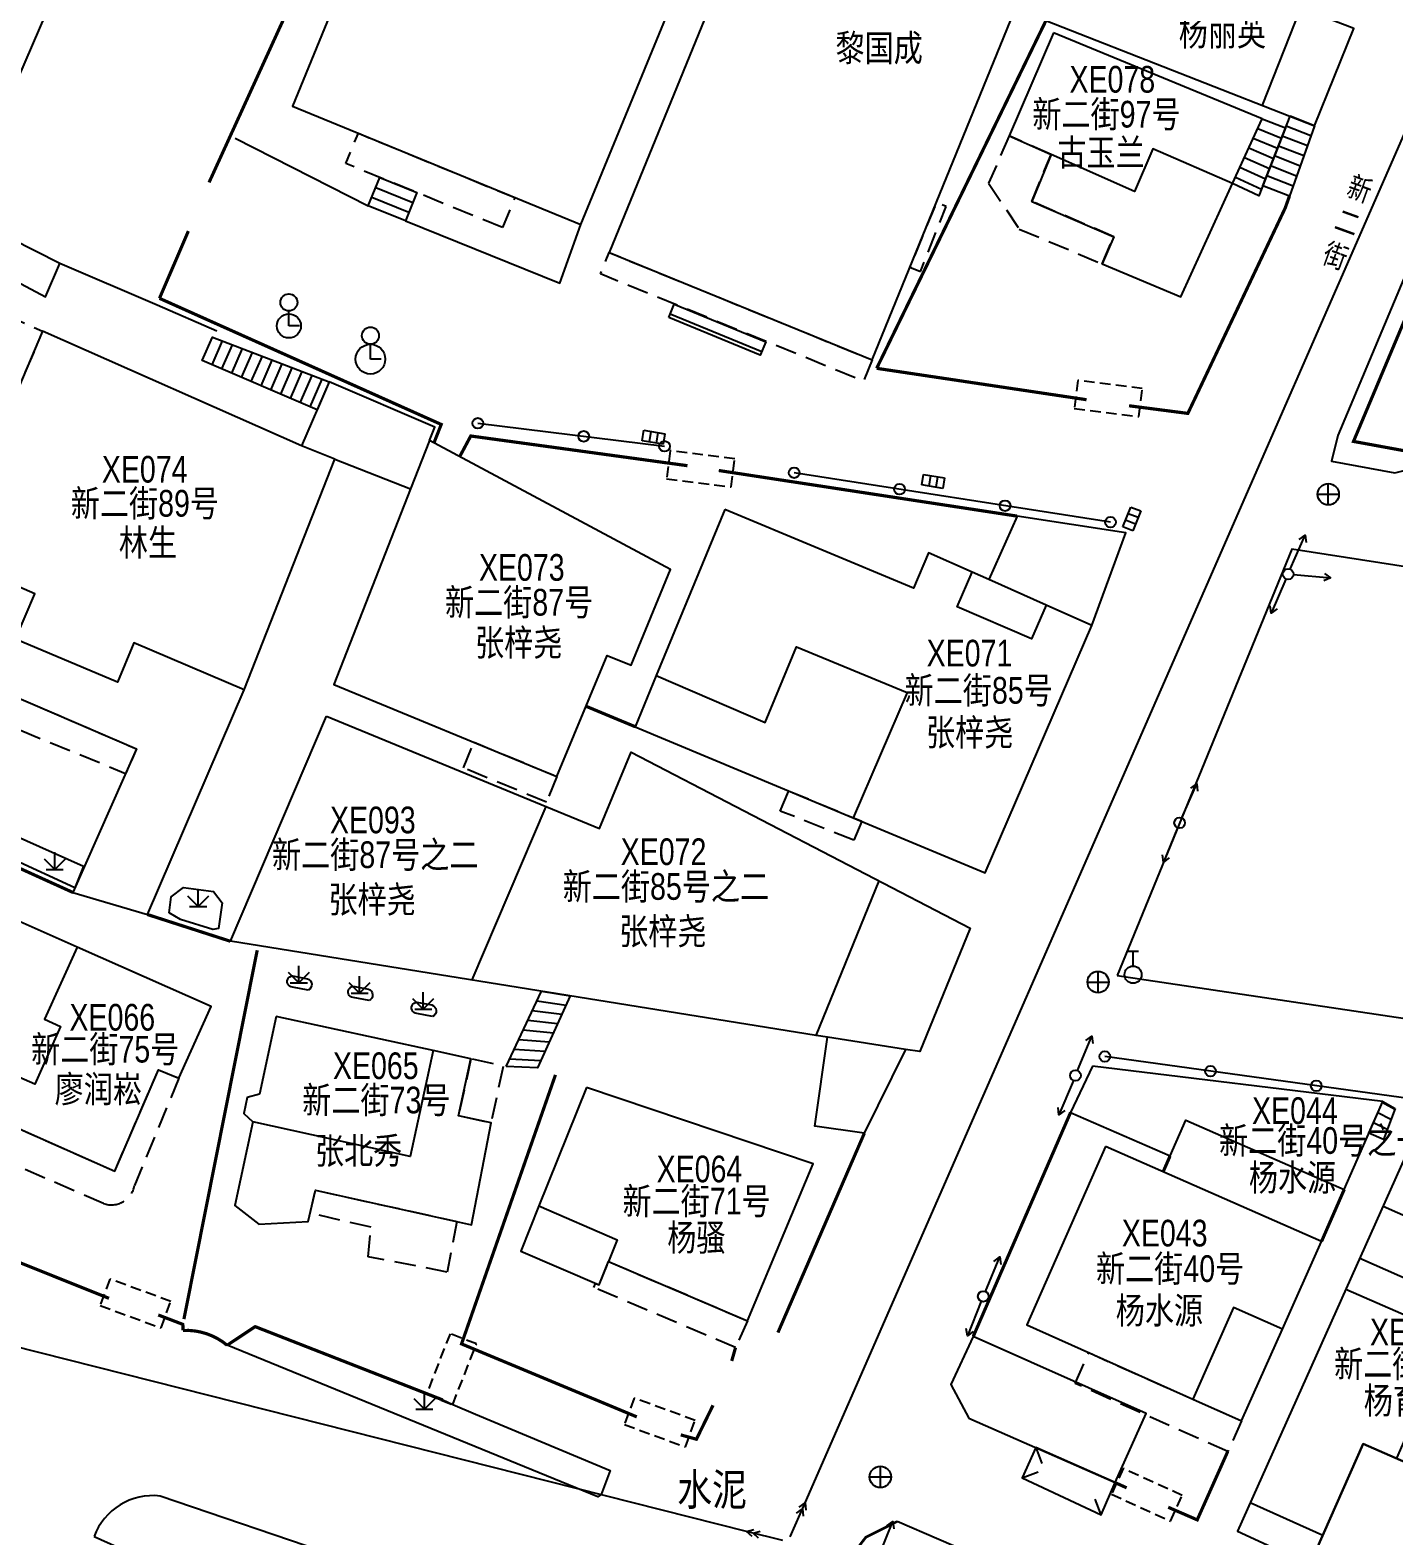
# Model space of a CAD drawing. Extents: x 396500 to 398250, y 1005980 to 1008200.
# Drawn here: x 397000.9 to 397064.8, y 1006407.4 to 1006477.9 of the extents above; entities that cross this region are included whole.
import ezdxf
from ezdxf.enums import TextEntityAlignment as Align

# ---------------------------------------------------------------- set-up
doc = ezdxf.new("R2010")
doc.units = 0
doc.header["$LTSCALE"] = 0.5
doc.linetypes.add('X32', pattern=[1.5, 1, -0.5])
doc.linetypes.add('X5', pattern=[3, 2, -1])
doc.layers.get('0').update_dxf_attribs({"linetype": 'CONTINUOUS'})
doc.layers.add('ASSIST', color=7, linetype='CONTINUOUS', plot=False)
for name, color, linetype in [('DLSS', 4, 'CONTINUOUS'), ('DMTZ', 3, 'CONTINUOUS'), ('GXYZ', 2, 'CONTINUOUS'), ('JMD', 6, 'CONTINUOUS'), ('ZBTZ', 3, 'CONTINUOUS'), ('权属人', 160, 'CONTINUOUS'), ('用地红线', 1, 'CONTINUOUS'), ('编号', 90, 'CONTINUOUS'), ('门牌号', 1, 'CONTINUOUS')]:
    doc.layers.add(name, color=color, linetype=linetype)
doc.styles.add('细等线体', font='长等线体_0.TTF', dxfattribs={"width": 0.8})
doc.linetypes.add('10422', pattern='A,2,[150,AAA.SHX,S=1,R=0,X=0,Y=1],2,[177,AAA.SHX,S=1,R=0,X=0,Y=0.8],1e-09', length=4)
doc.linetypes.add('1161', pattern='A,0,[149,AAA.SHX,S=0.15,R=0,X=0,Y=0],-1.6', length=1.6)
doc.linetypes.add('443', pattern='A,5,[169,AAA.SHX,S=0.83,R=0,X=0,Y=0],5', length=10)
doc.linetypes.add('444', pattern='A,4.5,[145,AAA.SHX,S=1,R=0,X=0,Y=1],4.5,-0.5,[146,AAA.SHX,S=1,R=0,X=0,Y=0],-0.5', length=10)

# ---------------------------------------------------------------- blocks, each defined once
blk = doc.blocks.new('gc041')
for p, q in [((-1, 0.5), (1, 0.5)), ((-1, -0.5), (-1, 0.5)), ((-0.33, 0.5), (-0.33, -0.5)), ((0.33, 0.5), (0.33, -0.5)), ((1, 0.5), (1, -0.5)), ((1, -0.5), (-1, -0.5))]:
    blk.add_line(p, q)
blk = doc.blocks.new('gc043')
for p, q in [((-1, 0), (1, 0)), ((0, -1), (0, 1))]:
    blk.add_line(p, q)
blk.add_circle((0, 0), 1)
blk = doc.blocks.new('gc134')
for p, q in [((-0.5, 2.2), (0.5, 2.2)), ((0, 0.8), (0, 2.2))]:
    blk.add_line(p, q)
blk.add_circle((0, 0), 0.8)
blk = doc.blocks.new('gc013b')
at = {"linetype": 'Continuous'}
blk.add_line((0.5, 0), (4, 0), dxfattribs=at)
at = {"linetype": 'Continuous', "flags": 128}
blk.add_lwpolyline([(3.39, 0.35), (4, 0), (3.39, -0.35)], dxfattribs=at)
blk = doc.blocks.new('gc170')
at = {"linetype": 'Continuous'}
blk.add_circle((0, 0), 0.5, dxfattribs=at)
blk = doc.blocks.new('gc013a')
at = {"linetype": 'Continuous'}
blk.add_line((0.5, 0), (4, 0), dxfattribs=at)
at = {"linetype": 'Continuous', "flags": 128}
for points in [[(2.77, 0.35), (3.38, 0), (2.77, -0.35)], [(3.39, 0.35), (4, 0), (3.39, -0.35)]]:
    blk.add_lwpolyline(points, dxfattribs=at)
blk = doc.blocks.new('gc145')
for p, q in [((0, 0), (0, 1.4)), ((1, 0), (0, 0))]:
    blk.add_line(p, q)
blk.add_circle((0, 2.2), 0.8)
blk = doc.blocks.new('gc124')
for p, q in [((0, 0), (0, 1.6)), ((-1, 1), (0, 0)), ((-0.8, 0), (0.8, 0)), ((0, 0), (1, 1))]:
    blk.add_line(p, q)

msp = doc.modelspace()

# ---------------------------------------------------------------- linework, layer by layer
at = {"layer": 'ASSIST', "linetype": 'Continuous', "flags": 128}
for points in [[(397057.231, 1006470.743), (397058.613, 1006473.768), (397059.706, 1006473.34), (397058.463, 1006470.164)], [(397061.069, 1006473.438), (397059.892, 1006470.141), (397058.644, 1006470.629), (397059.921, 1006473.887)], [(397016.74, 1006469.69), (397017.283, 1006471.018), (397019.014, 1006470.31), (397018.475, 1006468.99)], [(397030.812, 1006464.458), (397031.072, 1006465.092), (397035.361, 1006463.329), (397035.101, 1006462.695)], [(397014.338, 1006460.13), (397008.962, 1006462.446), (397009.437, 1006463.544), (397014.91, 1006461.446)], [(397023.19, 1006429.391), (397024.849, 1006432.915), (397026.2, 1006432.697), (397024.666, 1006429.332)], [(397064.845, 1006427.427), (397064.299, 1006425.973), (397063.616, 1006426.271), (397064.263, 1006427.752)]]:
    msp.add_lwpolyline(points, close=True, dxfattribs=at)
for points in [[(397021.868, 1006459.508), (397030.619, 1006458.429)], [(397051.508, 1006454.875), (397036.688, 1006457.191)], [(397090.867, 1006424.373), (397051.244, 1006429.853)]]:
    msp.add_lwpolyline(points, dxfattribs=at)
at = {"layer": 'DLSS', "linetype": 'Continuous', "const_width": 0.125, "flags": 128}
msp.add_lwpolyline([(397036.415, 1006400), (397039.05, 1006406.042), (397040.048, 1006407.344), (397041.521, 1006408.083)], dxfattribs=at)
at = {"layer": 'DMTZ', "linetype": '10422'}
msp.add_lwpolyline([(397009.641, 1006463.827), (397006.84, 1006465.046), (397002.289, 1006466.982)], dxfattribs=at)
at = {"layer": 'DMTZ', "linetype": '10422', "flags": 128}
msp.add_lwpolyline([(397055.184, 1006402.182), (397041.521, 1006408.083)], dxfattribs=at)
at = {"layer": 'GXYZ', "linetype": 'Continuous'}
for p, q in [((397037.205, 1006408.958), (397076.602, 1006498.949)), ((397034.464, 1006407.616), (397000, 1006416.329))]:
    msp.add_line(p, q, dxfattribs=at)
at = {"layer": 'JMD', "linetype": 'Continuous'}
for p, q in [((397058.613, 1006473.768), (397059.706, 1006473.34)), ((397061.069, 1006473.438), (397059.921, 1006473.887)), ((397058.198, 1006472.859), (397059.333, 1006472.385)), ((397058.405, 1006473.314), (397059.52, 1006472.863)), ((397060.733, 1006472.496), (397059.556, 1006472.956)), ((397060.901, 1006472.967), (397059.739, 1006473.422)), ((397057.99, 1006472.404), (397059.146, 1006471.908)), ((397060.565, 1006472.025), (397059.374, 1006472.491)), ((397057.574, 1006471.494), (397058.772, 1006470.953)), ((397057.782, 1006471.949), (397058.959, 1006471.431)), ((397060.229, 1006471.083), (397059.009, 1006471.56)), ((397060.397, 1006471.554), (397059.191, 1006472.025)), ((397017.283, 1006471.018), (397019.014, 1006470.31)), ((397057.366, 1006471.04), (397058.585, 1006470.476)), ((397060.06, 1006470.612), (397058.827, 1006471.094)), ((397016.904, 1006470.092), (397018.638, 1006469.389)), ((397017.093, 1006470.555), (397018.826, 1006469.85)), ((397059.892, 1006470.141), (397058.644, 1006470.629)), ((397031.072, 1006465.092), (397035.361, 1006463.329)), ((397030.882, 1006464.63), (397035.171, 1006462.867)), ((397008.962, 1006462.446), (397009.437, 1006463.544)), ((397009.421, 1006462.248), (397009.904, 1006463.365)), ((397009.881, 1006462.05), (397010.372, 1006463.186)), ((397010.34, 1006461.853), (397010.839, 1006463.006)), ((397010.799, 1006461.655), (397011.307, 1006462.827)), ((397011.258, 1006461.457), (397011.775, 1006462.648)), ((397011.717, 1006461.259), (397012.242, 1006462.469)), ((397012.177, 1006461.061), (397012.71, 1006462.289)), ((397012.636, 1006460.863), (397013.177, 1006462.11)), ((397013.095, 1006460.665), (397013.645, 1006461.931)), ((397013.554, 1006460.468), (397014.112, 1006461.752)), ((397014.013, 1006460.27), (397014.58, 1006461.572)), ((397024.849, 1006432.915), (397026.2, 1006432.697)), ((397024.423, 1006432.01), (397025.806, 1006431.833)), ((397024.636, 1006432.463), (397026.003, 1006432.265)), ((397024.21, 1006431.558), (397025.609, 1006431.401)), ((397023.784, 1006430.653), (397025.216, 1006430.537)), ((397023.997, 1006431.105), (397025.412, 1006430.969)), ((397023.572, 1006430.201), (397025.019, 1006430.105)), ((397023.359, 1006429.748), (397024.822, 1006429.673)), ((397064.826, 1006427.377), (397064.24, 1006427.7)), ((397064.651, 1006426.909), (397064.032, 1006427.224)), ((397064.299, 1006425.973), (397063.616, 1006426.271)), ((397064.475, 1006426.441), (397063.824, 1006426.748)), ((397048.007, 1006411.543), (397048.296, 1006410.797)), ((397047.379, 1006410.119), (397048.128, 1006410.4)), ((397051.078, 1006408.385), (397050.794, 1006409.133))]:
    msp.add_line(p, q, dxfattribs=at)
at = {"layer": 'JMD', "linetype": 'Continuous', "flags": 128}
for points in [[(397000, 1006502.178), (397009.805, 1006497.638), (397000, 1006474.936)], [(397060.417, 1006478.948), (397058.613, 1006474.4)], [(397057.231, 1006470.743), (397058.613, 1006473.768)], [(397058.644, 1006470.629), (397059.921, 1006473.887)], [(397059.706, 1006473.34), (397058.463, 1006470.164)], [(397061.069, 1006473.438), (397059.892, 1006470.141)], [(397057.231, 1006470.743), (397053.49, 1006472.355), (397052.633, 1006470.367), (397048.728, 1006472.092)], [(397016.74, 1006469.69), (397017.283, 1006471.018)], [(397019.014, 1006470.31), (397018.475, 1006468.99)], [(397000, 1006466.289), (397001.619, 1006465.428), (397002.289, 1006466.982), (397000, 1006468.146)], [(397030.812, 1006464.458), (397031.072, 1006465.092)], [(397000, 1006446.792), (397005.886, 1006444.256), (397002.897, 1006437.538), (397006.393, 1006436.503), (397010.924, 1006447.02), (397015.172, 1006457.83), (397018.714, 1006456.439), (397015.117, 1006447.278), (397025.578, 1006442.968), (397027.935, 1006448.639), (397029.047, 1006448.18), (397030.898, 1006452.664), (397019.603, 1006458.705), (397019.848, 1006459.328), (397014.91, 1006461.446), (397013.605, 1006458.445), (397001.481, 1006463.822), (397000, 1006460.351)], [(397009.437, 1006463.544), (397014.91, 1006461.446)], [(397035.361, 1006463.329), (397035.101, 1006462.695)], [(397014.338, 1006460.13), (397008.962, 1006462.446)], [(397019.603, 1006458.705), (397018.714, 1006456.439)], [(397015.172, 1006457.83), (397013.605, 1006458.445)], [(397048.49, 1006450.992), (397047.809, 1006449.412), (397044.323, 1006450.914), (397045.022, 1006452.537)], [(397010.924, 1006447.02), (397005.749, 1006449.219), (397004.989, 1006447.378), (397000.212, 1006449.394), (397001.123, 1006451.52), (397000, 1006452.001)], [(397050.63, 1006450.039), (397048.49, 1006450.992), (397045.81, 1006452.186)], [(397030.229, 1006447.693), (397035.329, 1006445.495), (397036.792, 1006449.042), (397041.981, 1006446.9), (397039.455, 1006441.038)], [(397025.061, 1006441.562), (397021.59, 1006433.441)], [(397037.718, 1006430.837), (397040.67, 1006438.076)], [(397000, 1006425.961), (397000.252, 1006426.53), (397004.861, 1006424.488), (397006.91, 1006429.232), (397007.863, 1006428.842), (397009.38, 1006432.199), (397003.1, 1006434.981), (397000, 1006436.354)], [(397003.1, 1006434.981), (397001.572, 1006431.603), (397002.319, 1006431.265), (397001.118, 1006428.552), (397000, 1006429.037)], [(397023.19, 1006429.391), (397024.849, 1006432.915)], [(397026.2, 1006432.697), (397024.666, 1006429.332)], [(397041.908, 1006430.187), (397038.257, 1006430.753)], [(397019.78, 1006430.131), (397018.696, 1006425.168), (397011.332, 1006426.792)], [(397063.616, 1006426.271), (397064.263, 1006427.752)], [(397064.845, 1006427.427), (397064.299, 1006425.973)], [(397024.73, 1006422.862), (397028.402, 1006421.272), (397027.993, 1006420.258)], [(397068.703, 1006420.884), (397064.282, 1006422.836)], [(397067.618, 1006418.44), (397063.196, 1006420.392)], [(397062.541, 1006418.959), (397067.431, 1006416.826), (397064.908, 1006411.04)], [(397059.563, 1006417.089), (397057.276, 1006418.101), (397055.361, 1006413.811)], [(397058.055, 1006408.966), (397061.458, 1006407.438)]]:
    msp.add_lwpolyline(points, dxfattribs=at)
at = {"layer": 'JMD', "color": 6, "linetype": '443', "const_width": 0.15, "flags": 128}
for points in [[(397020.364, 1006495.056), (397009.279, 1006470.786)], [(397048.487, 1006478.366), (397040.556, 1006462.081)], [(397068.019, 1006470.831), (397062.894, 1006458.658), (397065.774, 1006458.13)], [(397052.377, 1006460.327), (397055.135, 1006459.97), (397059.694, 1006469.586), (397059.892, 1006470.141)], [(397008.309, 1006468.509), (397006.956, 1006465.359)], [(397006.956, 1006465.359), (397020.155, 1006459.453), (397019.816, 1006458.591)], [(397040.556, 1006462.081), (397050.388, 1006460.611)], [(397031.69, 1006457.521), (397021.538, 1006458.912), (397021.022, 1006457.946)], [(397047.134, 1006455.16), (397033.158, 1006457.296)], [(397026.944, 1006446.254), (397029.241, 1006445.299)], [(397000, 1006438.853), (397002.897, 1006437.538)], [(397006.393, 1006436.503), (397010.279, 1006435.251)], [(397008.101, 1006417.558), (397011.534, 1006434.831)], [(397025.507, 1006428.993), (397021.106, 1006416.397), (397029.317, 1006412.98)], [(397049.64, 1006427.234), (397045.081, 1006416.749)], [(397035.929, 1006416.927), (397039.977, 1006426.26)], [(397053.975, 1006424.454), (397054.301, 1006425.196)], [(397061.398, 1006421.198), (397062.462, 1006423.633)], [(397000, 1006420.368), (397004.591, 1006418.531)], [(397033.764, 1006415.597), (397033.944, 1006416.225)], [(397031.377, 1006412.136), (397032.111, 1006411.933), (397032.889, 1006413.523)], [(397054.214, 1006408.748), (397055.573, 1006408.157), (397057.001, 1006411.354)], [(397051.733, 1006409.9), (397052.266, 1006409.658)]]:
    msp.add_lwpolyline(points, dxfattribs=at)
at = {"layer": 'JMD', "linetype": 'Continuous', "flags": 128}
for points in [[(397021.045, 1006493.51), (397013.188, 1006474.35), (397026.7, 1006468.809), (397034.588, 1006487.991)], [(397036.106, 1006487.296), (397028.03, 1006467.5), (397040.342, 1006462.477), (397048.418, 1006482.273)], [(397050.248, 1006482.862), (397048.487, 1006478.366), (397061.069, 1006473.438), (397062.911, 1006477.988)], [(397048.845, 1006477.796), (397046.761, 1006472.961), (397048.728, 1006472.092), (397047.823, 1006469.894), (397051.664, 1006468.246), (397051.116, 1006466.977), (397054.801, 1006465.425), (397057.231, 1006470.743), (397058.613, 1006473.768)], [(397033.436, 1006455.463), (397030.229, 1006447.693), (397029.241, 1006445.299), (397039.455, 1006441.038), (397045.639, 1006438.458), (397050.63, 1006450.039), (397052.228, 1006454.371), (397047.134, 1006455.16), (397045.81, 1006452.186), (397045.022, 1006452.537), (397042.978, 1006453.448), (397042.287, 1006451.792)], [(397014.784, 1006445.792), (397027.569, 1006440.53), (397029.047, 1006444.1), (397044.937, 1006435.865), (397042.579, 1006430.083), (397041.908, 1006430.187), (397039.977, 1006426.26), (397037.652, 1006426.599), (397038.257, 1006430.753), (397037.718, 1006430.837), (397010.279, 1006435.251)], [(397012.425, 1006431.726), (397011.638, 1006428.098), (397011.067, 1006427.928), (397010.907, 1006427.188), (397011.332, 1006426.792), (397010.484, 1006422.884), (397011.606, 1006421.999), (397013.928, 1006422.123), (397014.263, 1006423.591), (397021.575, 1006421.979), (397022.497, 1006426.751), (397020.97, 1006427.082), (397021.549, 1006429.747), (397019.78, 1006430.131)], [(397050.669, 1006429.399), (397049.64, 1006427.234), (397054.301, 1006425.196), (397055.037, 1006426.879), (397062.462, 1006423.633), (397064.263, 1006427.752)], [(397026.966, 1006428.404), (397024.73, 1006422.862), (397023.877, 1006420.747), (397027.549, 1006419.157), (397027.993, 1006420.258), (397034.501, 1006417.483), (397037.586, 1006424.823)], [(397066.231, 1006427.223), (397057.455, 1006407.63), (397060.854, 1006406.074), (397063.353, 1006411.721), (397070.203, 1006408.722), (397073.262, 1006415.979), (397067.618, 1006418.44), (397068.703, 1006420.884), (397074.29, 1006418.417), (397077.314, 1006425.589)], [(397051.282, 1006425.635), (397047.586, 1006417.284), (397055.361, 1006413.811), (397057.643, 1006412.792), (397059.563, 1006417.089), (397061.398, 1006421.198)], [(397045.081, 1006416.749), (397044.037, 1006414.495), (397044.87, 1006412.925), (397051.733, 1006409.9), (397053.177, 1006413.132)], [(397051.733, 1006409.9), (397048.007, 1006411.543), (397047.379, 1006410.119), (397051.078, 1006408.385)], [(397065.622, 1006403.994), (397068.771, 1006405.325), (397070.203, 1006408.722), (397063.353, 1006411.721), (397060.854, 1006406.074)]]:
    msp.add_lwpolyline(points, close=True, dxfattribs=at)
at = {"layer": 'JMD', "linetype": '444', "flags": 128}
for points in [[(397010.502, 1006472.862), (397016.74, 1006469.69)], [(397018.475, 1006468.99), (397025.709, 1006466.062), (397026.7, 1006468.809)]]:
    msp.add_lwpolyline(points, dxfattribs=at)
at = {"layer": 'JMD', "linetype": 'X5', "flags": 128}
for points, elevation in [([(397023.024, 1006468.671), (397015.691, 1006471.668), (397016.272, 1006473.085), (397023.602, 1006470.08)], 22.857), ([(397042.112, 1006466.816), (397042.605, 1006466.615), (397043.808, 1006469.661), (397043.349, 1006469.848)], 27.063)]:
    msp.add_lwpolyline(points, close=True, dxfattribs=dict(at, elevation=elevation))
at = {"layer": 'JMD', "linetype": 'X5'}
for points in [[(397046.761, 1006472.961), (397045.795, 1006470.744), (397047.231, 1006468.604), (397051.116, 1006466.977), (397051.664, 1006468.246), (397047.823, 1006469.894), (397048.728, 1006472.092)], [(397025.578, 1006442.968), (397025.083, 1006441.766), (397021.2, 1006443.366), (397021.695, 1006444.568)], [(397039.859, 1006440.87), (397039.489, 1006439.983), (397036.035, 1006441.349), (397036.432, 1006442.3)], [(397020.891, 1006422.13), (397020.434, 1006419.763), (397016.74, 1006420.477), (397016.867, 1006421.861), (397014.017, 1006422.512), (397014.263, 1006423.591)], [(397034.501, 1006417.483), (397033.944, 1006416.225), (397027.3, 1006419.038), (397027.383, 1006419.229), (397027.549, 1006419.157), (397027.993, 1006420.258)], [(397057.643, 1006412.792), (397057.001, 1006411.354), (397049.847, 1006414.549), (397050.489, 1006415.987)]]:
    msp.add_lwpolyline(points, close=True, dxfattribs=at)
at = {"layer": 'JMD', "linetype": 'X5', "flags": 128}
for points in [[(397040.342, 1006462.477), (397039.934, 1006461.477), (397027.622, 1006466.5), (397028.03, 1006467.5)], [(397021.549, 1006429.747), (397020.97, 1006427.082), (397022.497, 1006426.751), (397023.075, 1006429.416)]]:
    msp.add_lwpolyline(points, close=True, dxfattribs=at)
for points in [[(397000, 1006463.904), (397000.192, 1006464.394), (397001.481, 1006463.822), (397000, 1006460.351)], [(397000, 1006446.792), (397005.886, 1006444.256), (397005.371, 1006443.099), (397000, 1006445.294)]]:
    msp.add_lwpolyline(points, dxfattribs=at)
at = {"layer": 'JMD', "linetype": 'X32'}
for points in [[(397052.837, 1006459.818), (397053, 1006461.132), (397049.977, 1006461.509), (397049.813, 1006460.194)], [(397033.74, 1006456.53), (397033.904, 1006457.844), (397030.88, 1006458.221), (397030.716, 1006456.906)], [(397007.034, 1006417.144), (397007.489, 1006418.388), (397004.627, 1006419.434), (397004.172, 1006418.19)], [(397019.461, 1006414.036), (397020.695, 1006413.555), (397021.801, 1006416.394), (397020.567, 1006416.875)], [(397031.596, 1006411.569), (397032.05, 1006412.813), (397029.188, 1006413.859), (397028.734, 1006412.615)], [(397054.324, 1006408.096), (397054.873, 1006409.301), (397052.101, 1006410.566), (397051.551, 1006409.361)]]:
    msp.add_lwpolyline(points, close=True, dxfattribs=at)
at = {"layer": 'JMD', "linetype": 'X5'}
msp.add_lwpolyline([(397000, 1006425.961), (397000.252, 1006426.53), (397004.861, 1006424.488), (397006.91, 1006429.232), (397007.863, 1006428.842), (397005.782, 1006423.814, -0.465318), (397004.337, 1006422.969), (397000, 1006424.852)], format="xyb", dxfattribs=at)
at = {"layer": 'JMD', "color": 6, "linetype": '443', "const_width": 0.15, "flags": 128}
msp.add_lwpolyline([(397006.899, 1006417.752), (397008.052, 1006417.31), (397008.058, 1006417.027, -0.18853), (397010.125, 1006416.334), (397011.439, 1006417.205), (397020.223, 1006413.774)], format="xyb", dxfattribs=at)
at = {"layer": 'JMD', "linetype": 'Continuous'}
msp.add_lwpolyline([(397003.895, 1006407.374), (397013.758, 1006402.945), (397015.347, 1006406.43), (397006.982, 1006409.272, 0.346625)], format="xyb", close=True, dxfattribs=at)
at = {"layer": 'ZBTZ', "linetype": '1161', "flags": 128}
msp.add_lwpolyline([(397068.009, 1006470.84), (397067.319, 1006471.188), (397062.162, 1006458.928), (397061.869, 1006457.726), (397064.832, 1006457.184), (397066.121, 1006457.507)], dxfattribs=at)
for points in [[(397051.826, 1006433.653), (397098.151, 1006426.731), (397106.356, 1006446.423), (397060.006, 1006453.606)], [(397027.641, 1006409.341), (397027.486, 1006409.23), (397010.125, 1006416.334), (397011.439, 1006417.205), (397020.223, 1006413.774), (397020.695, 1006413.555), (397021.766, 1006413.1), (397028.072, 1006410.471)]]:
    msp.add_lwpolyline(points, close=True, dxfattribs=at)
at = {"layer": 'ZBTZ', "linetype": '1161'}
msp.add_lwpolyline([(397000, 1006440.289), (397003.397, 1006438.77), (397002.996, 1006437.756), (397000, 1006439.127)], dxfattribs=at)
msp.add_lwpolyline([(397007.417, 1006436.582), (397007.51, 1006437.326), (397008.087, 1006437.772), (397009.49, 1006437.575), (397009.886, 1006437.05), (397009.721, 1006435.855), (397009.463, 1006435.805), (397007.938, 1006436.277)], close=True, dxfattribs=at)
at = {"layer": 'ZBTZ', "linetype": '1161', "flags": 128}
for points in [[(397013.927, 1006432.965), (397013.18, 1006433.099, -1.066008), (397013.261, 1006433.62), (397013.894, 1006433.499, -0.682719)], [(397016.776, 1006432.479), (397016.029, 1006432.613, -1.066008), (397016.11, 1006433.134), (397016.743, 1006433.013, -0.682719)], [(397019.754, 1006431.735), (397019.007, 1006431.868, -1.066008), (397019.088, 1006432.389), (397019.721, 1006432.268, -0.682719)]]:
    msp.add_lwpolyline(points, format="xyb", close=True, dxfattribs=at)
at = {"layer": 'ZBTZ', "linetype": '1161'}
for centre, radius in [((397013.019, 1006464.066, 20.183), 0.564), ((397016.84, 1006462.51, 20.277), 0.695)]:
    msp.add_circle(centre, radius, dxfattribs=at)
at = {"layer": '用地红线', "linetype": 'Continuous', "const_width": 0.3, "flags": 128}
msp.add_lwpolyline([(397271.322, 1006673.857), (397185.657, 1006354.399), (397168.5, 1006359), (397138, 1006287.5), (397082.144, 1006234.663), (397047.451, 1006156.692, -0.306075), (397015.156, 1006147.481), (396845.453, 1006202.772, -0.414213), (396835.837, 1006221.681), (396896.967, 1006409.306, -0.090189), (397228.694, 1007024.028)], format="xyb", dxfattribs=at)

# ---------------------------------------------------------------- block references
at = {"layer": 'GXYZ', "yscale": 0.5, "zscale": 0.5}
for p, xscale, rotation in [((397030.099, 1006458.855, 20.209), 0.4999999999999999, 350.6375868227825), ((397043.2, 1006456.785, 20.238), 0.4999999999999999, 350.6375868227825), ((397052.511, 1006455.027), 0.5, 248.5315648925348)]:
    msp.add_blockref('gc041', p, dxfattribs=dict(at, xscale=xscale, rotation=rotation))
at = {"layer": 'GXYZ', "linetype": 'Continuous', "xscale": 0.5, "yscale": 0.5, "zscale": 0.5}
for name, p in [('gc043', (397061.712, 1006456.185)), ('gc134', (397052.566, 1006433.686)), ('gc043', (397050.931, 1006433.342, 18.89)), ('gc043', (397040.727, 1006410.168, 17.554))]:
    msp.add_blockref(name, p, dxfattribs=at)
at = {"layer": 'GXYZ', "linetype": 'Continuous', "yscale": 0.5}
for name, p, xscale, rotation in [('gc013b', (397059.831, 1006452.441), 0.5, 66.32902195644284), ('gc013b', (397059.831, 1006452.441), 0.5, 355.2907062879146), ('gc013b', (397059.831, 1006452.441), 0.4999999999999999, 246.4188692954812), ('gc013b', (397054.748, 1006440.797), 0.5, 66.41886929548116), ('gc013b', (397054.748, 1006440.797), 0.5, 247.5807906594682), ('gc013b', (397049.867, 1006428.964), 0.5, 67.58079065946811), ('gc013b', (397049.867, 1006428.964), 0.5, 247.3416431893796), ('gc013b', (397045.55, 1006418.623), 0.5, 67.3416431893796), ('gc013b', (397045.55, 1006418.623), 0.5, 248.0727036557063), ('gc013a', (397036.403, 1006407.126), 0.5, 66.35690196253326), ('gc013b', (397040.562, 1006406.232), 0.4999999999999999, 68.07270365570626), ('gc013a', (397036.403, 1006407.126), 0.5, 165.8124275638987)]:
    msp.add_blockref(name, p, dxfattribs=dict(at, xscale=xscale, rotation=rotation))
at = {"layer": 'GXYZ', "linetype": 'Continuous', "xscale": 0.5, "yscale": 0.5}
for p in [(397059.831, 1006452.441), (397054.748, 1006440.797), (397049.867, 1006428.964), (397045.55, 1006418.623)]:
    msp.add_blockref('gc170', p, dxfattribs=at)
at = {"layer": 'ZBTZ', "linetype": 'Continuous', "xscale": 0.5, "yscale": 0.5}
for name, p in [('gc145', (397013.019, 1006464.066, 20.183)), ('gc145', (397016.84, 1006462.51, 20.277)), ('gc124', (397002.051, 1006438.619)), ('gc124', (397008.767, 1006436.881)), ('gc124', (397013.485, 1006433.305)), ('gc124', (397016.334, 1006432.819)), ('gc124', (397019.312, 1006432.074)), ('gc124', (397019.366, 1006413.337))]:
    msp.add_blockref(name, p, dxfattribs=at)
at = {"layer": 'ZBTZ', "linetype": 'Continuous', "yscale": 0.5}
for p, xscale, rotation in [((397021.868, 1006459.508), 0.5, 352.9712848069956), ((397026.83, 1006458.896), 0.5, 352.9712848069956), ((397030.619, 1006458.429), 0.5, 352.9712848069956), ((397036.688, 1006457.191), 0.4999999999999999, 171.1150387127688), ((397041.628, 1006456.419), 0.4999999999999999, 171.1150387127688), ((397046.568, 1006455.647), 0.4999999999999999, 171.1150387127688), ((397051.508, 1006454.875), 0.4999999999999999, 171.1150387127688), ((397051.244, 1006429.853), 0.5, 172.1266912218584), ((397056.197, 1006429.168), 0.5, 172.1266912218584), ((397061.15, 1006428.483), 0.5, 172.1266912218584)]:
    msp.add_blockref('gc170', p, dxfattribs=dict(at, xscale=xscale, rotation=rotation))

# ---------------------------------------------------------------- texts
at = {"layer": 'DLSS', "linetype": 'Continuous', "style": '细等线体', "width": 0.8}
msp.add_text('水泥', height=1.5, dxfattribs=at).set_placement((397032.844, 1006409.606), align=Align.MIDDLE)
at = {"layer": 'DLSS', "linetype": 'Continuous', "insert": (397062.847, 1006471.141), "char_height": 1, "width": 1.09404, "attachment_point": 1, "rotation": 340.06844, "style": '细等线体'}
msp.add_mtext('新\\P二街', dxfattribs=at)
at = {"layer": '权属人', "linetype": 'Continuous', "char_height": 1.25, "attachment_point": 1, "style": '细等线体'}
for s, insert, own_width in [('杨丽英', (397054.705, 1006478.441), 5.95967), ('黎国成', (397038.627, 1006477.71), 5.81248), ('古玉兰', (397049.022, 1006472.814), 5.15847), ('林生', (397005.051, 1006454.546), 6.59985), ('张梓尧', (397021.738, 1006449.864), 4.53863), ('张梓尧', (397042.865, 1006445.66), 5.38256), ('张梓尧', (397014.87, 1006437.837), 5.09498), ('张梓尧', (397028.49, 1006436.349), 5.09498), ('廖润崧', (397002.041, 1006428.952), 6.21996), ('张北秀', (397014.24, 1006426.069), 5.20828), ('杨水源', (397057.99, 1006424.813), 5.10437), ('杨骚', (397030.744, 1006422.005), 4.34055), ('杨水源', (397051.755, 1006418.589), 5.71829), ('杨育文', (397063.375, 1006414.372), 4.81688)]:
    msp.add_mtext_dynamic_manual_height_columns(s, width=1.00179, gutter_width=1, heights=[0], dxfattribs=dict(at, insert=insert)).dxf.set("width", own_width)
at = {"layer": '编号', "linetype": 'Continuous', "char_height": 1.25, "attachment_point": 1, "style": '细等线体'}
for s, insert in [('XE078', (397049.588, 1006476.24)), ('XE074', (397004.254, 1006457.979)), ('XE073', (397021.921, 1006453.383)), ('XE071', (397042.896, 1006449.369)), ('XE093', (397014.943, 1006441.557)), ('XE072', (397028.563, 1006440.069)), ('XE066', (397002.738, 1006432.317)), ('XE065', (397015.082, 1006430.048)), ('XE044', (397058.14, 1006427.945)), ('XE064', (397030.246, 1006425.214)), ('XE043', (397052.041, 1006422.209)), ('XE046', (397063.666, 1006417.577))]:
    msp.add_mtext_dynamic_manual_height_columns(s, width=0.93234, gutter_width=1, heights=[0], dxfattribs=dict(at, insert=insert))
at = {"layer": '门牌号', "linetype": 'Continuous', "char_height": 1.25, "attachment_point": 1, "style": '细等线体'}
for s, insert in [('\\pt1.8;新二街97号', (397047.849, 1006474.606)), ('\\pt1.8;新二街89号', (397002.802, 1006456.385)), ('\\pt1.8;新二街87号', (397020.33, 1006451.752)), ('\\pt1.8;新二街85号', (397041.864, 1006447.626)), ('\\pt1.8;新二街87号之二', (397012.228, 1006439.93)), ('\\pt1.8;新二街85号之二', (397025.847, 1006438.442)), ('\\pt1.8;新二街75号', (397000.942, 1006430.822)), ('\\pt1.8;新二街73号', (397013.645, 1006428.442)), ('\\pt1.8;新二街40号之一', (397056.594, 1006426.547)), ('\\pt1.8;新二街71号', (397028.649, 1006423.709)), ('\\pt1.8;新二街40号', (397050.83, 1006420.548)), ('\\pt1.8;新二街42号', (397061.985, 1006416.086))]:
    msp.add_mtext_dynamic_manual_height_columns(s, width=9.87209, gutter_width=1, heights=[0.632], dxfattribs=dict(at, insert=insert))

doc.saveas('drawing.dxf')
